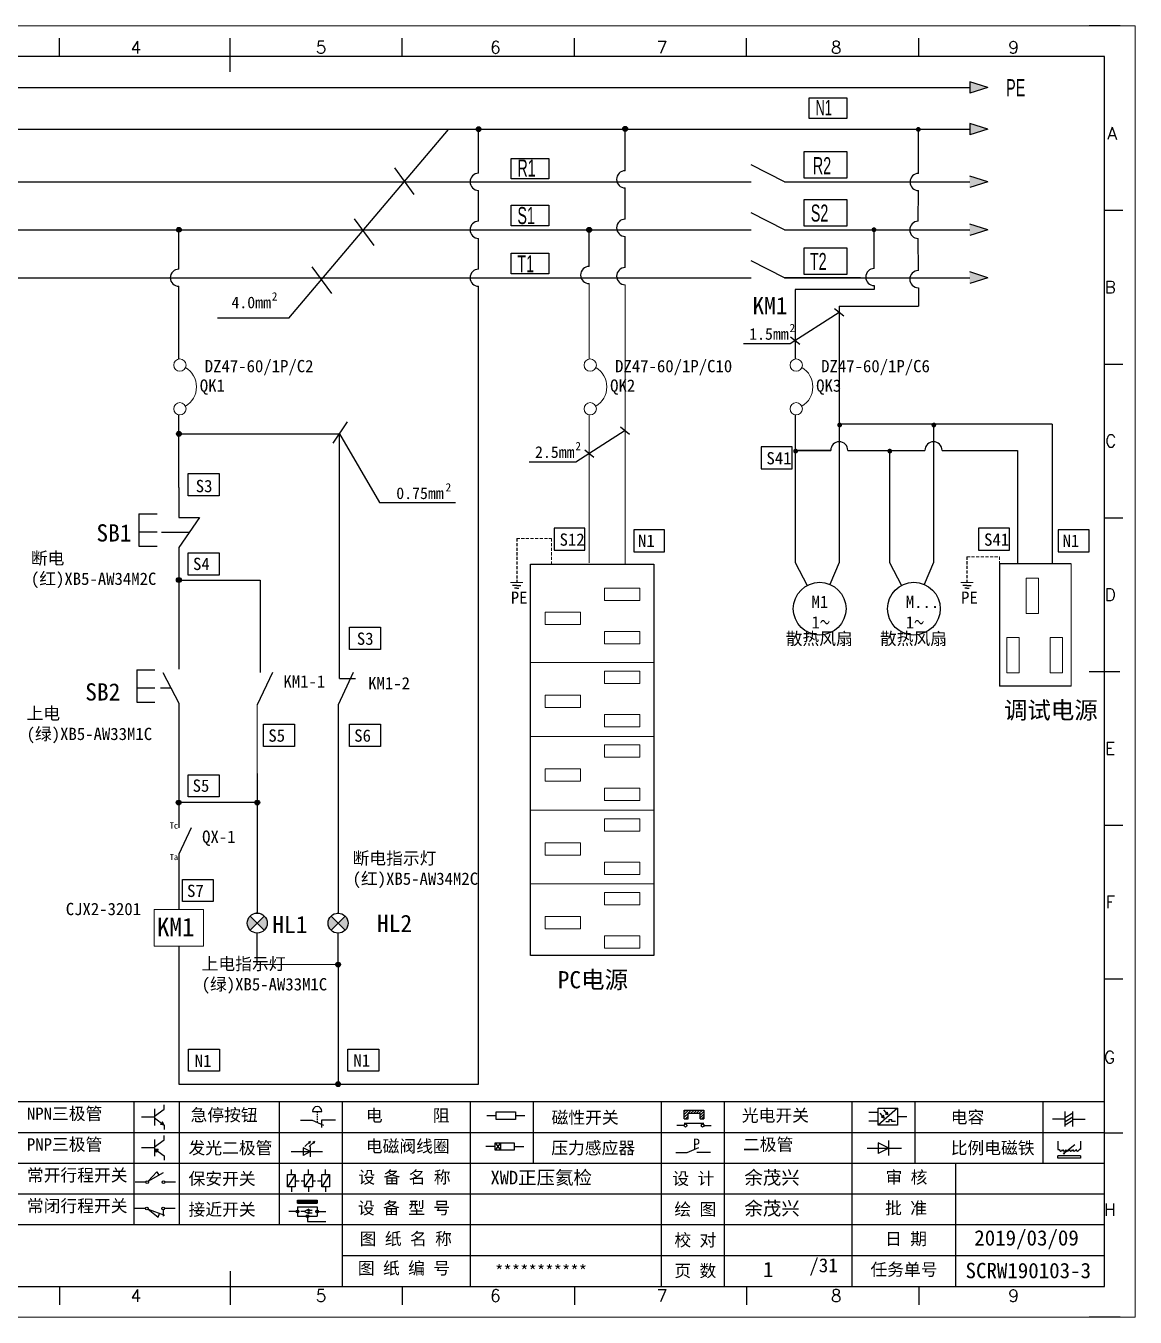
# Model space of a CAD drawing. Header units: millimetres. Extents: x -300 to 54435, y -106 to 60527.
# Drawn here: x 192.1 to 372.5, y 1904.7 to 2114.7 of the extents above; entities that cross this region are included whole.
import ezdxf
from ezdxf.enums import TextEntityAlignment as Align

# ---------------------------------------------------------------- set-up
doc = ezdxf.new("R2010")
doc.units = ezdxf.units.MM
doc.linetypes.add('DASHED', pattern=[0.75, 0.5, -0.25])
for name, color, linetype in [('AE_BOR', 1, 'Continuous'), ('MISC', 2, 'Continuous'), ('SYMS', 7, 'Continuous'), ('主图', 7, 'Continuous')]:
    doc.layers.add(name, color=color, linetype=linetype)
doc.styles.get("Standard").update_dxf_attribs({"font": ''})
doc.styles.add('WD', font='romans.shx', dxfattribs={"width": 0.8, "bigfont": 'gbcbig.shx'})
doc.styles.add('工程字', font='')
doc.styles.add('样式 0', font='')
doc.styles.add('样式 8', font='arial.ttf', dxfattribs={"width": 0.6, "height": 2.5})
doc.styles.add('汉字', font='')
doc.styles.get('Standard').set_extended_font_data('SimSun')
doc.styles.get('工程字').set_extended_font_data('SimSun')
doc.styles.get('样式 0').set_extended_font_data('KaiTi_GB2312')
doc.styles.get('汉字').set_extended_font_data('新宋体')

# ---------------------------------------------------------------- blocks, each defined once
blk = doc.blocks.new('WDDOT')
blk.add_hatch(color=256).paths.add_polyline_path([(0.5, 0, 1), (-0.5, 0, 1)])
blk.add_circle((0, 0), 0.5)
blk = doc.blocks.new('磁性开关')
at = {"linetype": 'ByBlock'}
h = blk.add_hatch(dxfattribs=at)
h.set_pattern_fill('ANSI31', color=256, scale=0.1, style=0)
h.paths.add_polyline_path([(-1910.88, -776.69), (-1910.88, -775.29), (-1907.69, -775.29), (-1907.69, -776.69), (-1908.31, -776.69), (-1908.31, -775.79), (-1910.25, -775.79), (-1910.25, -776.69)])
for p, q in [((-1910.88, -776.69), (-1910.88, -775.29)), ((-1910.88, -775.29), (-1907.69, -775.29)), ((-1910.88, -776.69), (-1910.25, -776.69)), ((-1910.25, -776.69), (-1910.25, -775.79)), ((-1910.25, -775.79), (-1908.31, -775.79)), ((-1908.31, -776.69), (-1908.31, -775.79)), ((-1908.31, -776.69), (-1907.69, -776.69)), ((-1907.69, -775.29), (-1907.69, -776.69)), ((-1910.91, -777.81), (-1912.09, -777.81)), ((-1910.88, -777.39), (-1907.69, -777.39)), ((-1907.66, -777.81), (-1906.48, -777.81))]:
    blk.add_line(p, q, dxfattribs=at)
for centre in [(-1910.68, -777.81), (-1907.88, -777.81)]:
    blk.add_circle(centre, 0.225, dxfattribs=at)
blk = doc.blocks.new('光电开关')
at = {"linetype": 'ByBlock'}
h = blk.add_hatch(dxfattribs=at)
h.set_pattern_fill('ANSI31', color=256, scale=0.01, style=0)
h.set_pattern_definition([(45, (0.172267, 0), (-0.0224506403, 0.0224506403), [])])
h.paths.add_polyline_path([(-1882.44, -776.34), (-1882.5, -775.91), (-1882.68, -776.07)])
h.paths.add_polyline_path([(-1882.86, -776.23), (-1882.44, -776.34), (-1882.68, -776.07)])
h.paths.add_polyline_path([(-1883.05, -776.88), (-1883.11, -776.45), (-1883.29, -776.61)])
h.paths.add_polyline_path([(-1883.47, -776.77), (-1883.05, -776.88), (-1883.29, -776.61)])
for p, q in [((-1884.01, -775.96), (-1885.56, -775.96)), ((-1880.91, -775.3), (-1884.01, -778.05)), ((-1883.75, -776.09), (-1883.05, -776.88)), ((-1883.11, -776.45), (-1883.47, -776.77)), ((-1883.05, -776.88), (-1883.47, -776.77)), ((-1883.14, -775.55), (-1882.44, -776.34)), ((-1883.05, -776.88), (-1883.11, -776.45)), ((-1882.5, -775.91), (-1882.86, -776.23)), ((-1882.44, -776.34), (-1882.86, -776.23)), ((-1882.44, -776.34), (-1882.5, -775.91)), ((-1879.37, -776.67), (-1880.91, -776.67)), ((-1884.01, -777.39), (-1885.56, -777.39)), ((-1882.78, -777.47), (-1882.23, -777.47)), ((-1882.23, -777.47), (-1882.23, -777.14)), ((-1882.23, -777.14), (-1881.78, -777.14)), ((-1881.78, -777.47), (-1881.78, -777.14)), ((-1881.23, -777.47), (-1881.78, -777.47))]:
    blk.add_line(p, q, dxfattribs=at)
blk.add_lwpolyline([(-1884.01, -775.3), (-1880.91, -775.3), (-1880.91, -778.05), (-1884.01, -778.05)], close=True, dxfattribs=at)
blk = doc.blocks.new('电磁阀线圈')
at = {"linetype": 'ByBlock'}
for p, q in [((-1854.61, -796.54), (-1856.17, -796.54)), ((-1854.61, -795.92), (-1853.75, -797.16)), ((-1853.75, -795.92), (-1854.61, -797.16)), ((-1853.75, -795.92), (-1853.75, -797.16)), ((-1851.53, -796.54), (-1849.97, -796.54))]:
    blk.add_line(p, q, dxfattribs=at)
blk.add_lwpolyline([(-1854.61, -795.92), (-1851.53, -795.92), (-1851.53, -797.16), (-1854.61, -797.16)], close=True, dxfattribs=at)
blk = doc.blocks.new('压力感应器')
at = {"linetype": 'ByBlock'}
for p, q in [((-1815.59, -777.73), (-1813.71, -776.93)), ((-1817.44, -777.73), (-1815.59, -777.73)), ((-1811.78, -777.73), (-1814.05, -777.73))]:
    blk.add_line(p, q, dxfattribs=at)
at = {"linetype": 'ByBlock', "insert": (-1814.65, -775.48), "char_height": 1.68, "width": 1.2242, "attachment_point": 1}
blk.add_mtext('{\\fNSimSun|b0|i0|c134|p49;P}', dxfattribs=at)
blk = doc.blocks.new('二极管')
at = {"linetype": 'ByBlock'}
for p, q in [((-1787.52, -776.77), (-1781.92, -776.77)), ((-1783.97, -776.77), (-1785.69, -775.9)), ((-1785.69, -775.9), (-1785.69, -777.65)), ((-1783.97, -776.77), (-1785.69, -777.65)), ((-1783.97, -777.99), (-1783.97, -775.56))]:
    blk.add_line(p, q, dxfattribs=at)
blk = doc.blocks.new('NPN三极管')
at = {"linetype": 'ByBlock'}
for p, q in [((-1785.73, -780.61), (-1785.73, -783.32)), ((-1785.73, -781.82), (-1784.15, -780.66)), ((-1784.15, -780.66), (-1784.15, -779.98)), ((-1785.73, -781.97), (-1787.81, -781.97)), ((-1785.73, -782.11), (-1784.15, -783.27)), ((-1784.41, -782.73), (-1784.74, -783.18)), ((-1784.15, -783.27), (-1784.74, -783.18)), ((-1784.15, -783.27), (-1784.41, -782.73)), ((-1784.15, -783.27), (-1784.15, -783.96))]:
    blk.add_line(p, q, dxfattribs=at)
blk = doc.blocks.new('PNP三极管')
at = {"linetype": 'ByBlock'}
for p, q in [((-1784.9, -785.38), (-1784.9, -788.09)), ((-1783.32, -785.43), (-1783.32, -784.75)), ((-1784.9, -786.74), (-1786.98, -786.74)), ((-1784.9, -786.59), (-1783.32, -785.43)), ((-1784.9, -786.88), (-1783.32, -788.04)), ((-1784.9, -786.88), (-1784.31, -786.97)), ((-1784.9, -786.88), (-1784.64, -787.42)), ((-1784.31, -786.97), (-1784.64, -787.42)), ((-1783.32, -788.04), (-1783.32, -788.73))]:
    blk.add_line(p, q, dxfattribs=at)
blk = doc.blocks.new('常开行程开关')
at = {"linetype": 'ByBlock'}
for p, q in [((-1785.89, -792.17), (-1784.52, -790.62)), ((-1785.89, -792.17), (-1783.43, -790.72)), ((-1784.52, -790.62), (-1784.19, -791.17)), ((-1786.29, -792.3), (-1788.01, -792.3)), ((-1781.48, -792.3), (-1783.21, -792.3))]:
    blk.add_line(p, q, dxfattribs=at)
for centre in [(-1786.07, -792.3), (-1783.42, -792.3)]:
    blk.add_circle(centre, 0.219, dxfattribs=at)
blk = doc.blocks.new('常闭行程开关')
at = {"linetype": 'ByBlock'}
for p, q in [((-1786.34, -796.62), (-1788.07, -796.62)), ((-1785.93, -796.72), (-1783.25, -797.7)), ((-1785.93, -796.72), (-1784.3, -798)), ((-1784.3, -798), (-1784.08, -797.4)), ((-1783.48, -796.84), (-1783.48, -797.85)), ((-1781.54, -796.62), (-1783.26, -796.62))]:
    blk.add_line(p, q, dxfattribs=at)
for centre in [(-1786.12, -796.62), (-1783.48, -796.62)]:
    blk.add_circle(centre, 0.219, dxfattribs=at)
blk = doc.blocks.new('电容')
at = {"linetype": 'ByBlock'}
for p, q in [((-1756.08, -782.99), (-1756.08, -780.56)), ((-1754.86, -780.79), (-1756.08, -781.55)), ((-1754.86, -782.99), (-1754.86, -780.56)), ((-1756.08, -781.77), (-1758.13, -781.77)), ((-1754.86, -781.44), (-1756.08, -782.2)), ((-1754.86, -781.99), (-1756.08, -782.75)), ((-1754.86, -781.77), (-1752.81, -781.77))]:
    blk.add_line(p, q, dxfattribs=at)
blk = doc.blocks.new('发光二极管')
at = {"linetype": 'ByBlock'}
for p, q in [((-1755.78, -785.92), (-1754.89, -785.14)), ((-1754.89, -785.14), (-1755.2, -785.22)), ((-1755.2, -785.22), (-1755.01, -785.43)), ((-1755.08, -785.92), (-1754.18, -785.14)), ((-1754.89, -785.14), (-1755.01, -785.43)), ((-1754.18, -785.14), (-1754.49, -785.22)), ((-1754.49, -785.22), (-1754.31, -785.43)), ((-1754.18, -785.14), (-1754.31, -785.43)), ((-1758.01, -786.77), (-1752.89, -786.77)), ((-1754.84, -786.77), (-1756.04, -786.16)), ((-1756.04, -786.16), (-1756.04, -787.39)), ((-1754.84, -786.77), (-1756.04, -787.39)), ((-1754.84, -787.63), (-1754.84, -785.92))]:
    blk.add_line(p, q, dxfattribs=at)
blk = doc.blocks.new('比例电磁阀')
at = {"linetype": 'ByBlock'}
for p, q in [((-1757.26, -775.38), (-1757.26, -776.71)), ((-1757.26, -776.71), (-1757.05, -776.71)), ((-1754.5, -775.98), (-1756.35, -777.44)), ((-1753.58, -776.71), (-1753.8, -776.71)), ((-1753.58, -775.38), (-1753.58, -776.71)), ((-1753.6, -777.73), (-1757.25, -777.73)), ((-1757.25, -778.13), (-1757.25, -777.73)), ((-1753.6, -778.13), (-1757.25, -778.13)), ((-1756.35, -777.44), (-1756.25, -777.25)), ((-1756.35, -777.44), (-1756.15, -777.38)), ((-1756.15, -777.38), (-1756.25, -777.25)), ((-1753.6, -777.73), (-1753.6, -778.13))]:
    blk.add_line(p, q, dxfattribs=at)
for centre in [(-1756.78, -776.71), (-1756.24, -776.71), (-1755.7, -776.71), (-1755.15, -776.71), (-1754.61, -776.71), (-1754.07, -776.71)]:
    blk.add_arc(centre, 0.271, 180, 0, dxfattribs=at)
blk = doc.blocks.new('保安开关')
at = {"linetype": 'ByBlock'}
for p, q in [((-1757.33, -790.79), (-1758.6, -792.81)), ((-1757.96, -790.79), (-1757.96, -789.97)), ((-1754.54, -790.79), (-1755.81, -792.81)), ((-1755.17, -790.79), (-1755.17, -789.97)), ((-1751.75, -790.79), (-1753.02, -792.81)), ((-1752.39, -790.79), (-1752.39, -789.97)), ((-1757.96, -792.81), (-1757.96, -793.62)), ((-1757.33, -791.8), (-1756.72, -791.8)), ((-1756.35, -791.8), (-1755.89, -791.8)), ((-1755.17, -792.81), (-1755.17, -793.62)), ((-1754.52, -791.8), (-1754.06, -791.8)), ((-1753.69, -791.8), (-1753.08, -791.8)), ((-1752.39, -792.81), (-1752.39, -793.62))]:
    blk.add_line(p, q, dxfattribs=at)
for points in [[(-1758.6, -790.79), (-1757.33, -790.79), (-1757.33, -792.81), (-1758.6, -792.81)], [(-1755.81, -790.79), (-1754.54, -790.79), (-1754.54, -792.81), (-1755.81, -792.81)], [(-1753.02, -790.79), (-1751.75, -790.79), (-1751.75, -792.81), (-1753.02, -792.81)]]:
    blk.add_lwpolyline(points, close=True, dxfattribs=at)
blk = doc.blocks.new('接近开关')
at = {"linetype": 'ByBlock'}
h = blk.add_hatch(dxfattribs=at)
h.set_pattern_fill('ANSI31', color=256, scale=0.01, style=0)
h.set_pattern_definition([(45, (-89.131516, -30.795668), (-0.0224506403, 0.0224506403), [])])
h.paths.add_polyline_path([(-1516.96, -1123.35), (-1516.96, -1122.85), (-1513.76, -1122.85), (-1513.76, -1123.35)])
for p, q in [((-1516.96, -1123.35), (-1516.96, -1122.85)), ((-1516.96, -1122.85), (-1513.76, -1122.85)), ((-1516.96, -1123.35), (-1513.76, -1123.35)), ((-1513.76, -1122.85), (-1513.76, -1123.35)), ((-1517.18, -1124.71), (-1518.36, -1124.71)), ((-1516.96, -1123.95), (-1513.76, -1123.95)), ((-1516.96, -1123.95), (-1516.96, -1125.47)), ((-1516.96, -1125.47), (-1513.76, -1125.47)), ((-1515.91, -1124.71), (-1516.45, -1124.71)), ((-1515.11, -1124.31), (-1515.91, -1124.71)), ((-1515.11, -1125.11), (-1515.91, -1124.71)), ((-1515.33, -1124.53), (-1515.17, -1124.53)), ((-1515.33, -1124.88), (-1515.17, -1124.88)), ((-1515.25, -1124.45), (-1515.25, -1124.61)), ((-1515.11, -1124.31), (-1515.11, -1125.11)), ((-1515.11, -1124.48), (-1514.58, -1124.48)), ((-1515.11, -1124.94), (-1514.58, -1124.94)), ((-1513.76, -1123.95), (-1513.76, -1125.47)), ((-1513.54, -1124.71), (-1512.36, -1124.71)), ((-1515.36, -1125.69), (-1515.36, -1126.36)), ((-1515.36, -1126.36), (-1512.36, -1126.36))]:
    blk.add_line(p, q, dxfattribs=at)
for centre in [(-1516.96, -1124.71), (-1515.36, -1125.47), (-1513.76, -1124.71)]:
    blk.add_circle(centre, 0.225, dxfattribs=at)
blk = doc.blocks.new('电阻')
at = {"linetype": 'ByBlock'}
for p, q in [((-3.09, 0), (-1.57, 0)), ((1.57, 0), (3.09, 0))]:
    blk.add_line(p, q, dxfattribs=at)
blk.add_lwpolyline([(-1.57, 0.63), (1.57, 0.63), (1.57, -0.63), (-1.57, -0.63)], close=True, dxfattribs=at)
blk = doc.blocks.new('急停按钮')
at = {"linetype": 'ByBlock'}
for p, q in [((-1.86, 0), (0, 0)), ((0, 0), (1.88, -0.81)), ((0.06, 1.45), (1.61, 1.45)), ((0.83, 1.45), (0.83, 1.24)), ((0.83, 1.07), (0.83, 0.85)), ((0.83, 0.68), (0.83, 0.47)), ((0.83, 0.29), (0.83, 0.08)), ((3.81, 0), (1.54, 0)), ((1.54, 0), (1.54, -1.15)), ((0.83, -0.09), (0.83, -0.24))]:
    blk.add_line(p, q, dxfattribs=at)
blk.add_arc((0.83, 1.45), 0.774, 0, 180)

msp = doc.modelspace()

# ---------------------------------------------------------------- hatches: boundary and pattern name
for points in [[(266.142, 2097.87, 1), (265.364, 2097.87, 1)], [(289.973, 2097.92, 1), (289.187, 2097.92, 1)], [(345.645, 2098.805), (348.563, 2097.87), (345.645, 2096.934)], [(345.645, 2090.239), (348.563, 2089.304), (345.645, 2088.369)], [(217.388, 2081.508, 1), (216.609, 2081.508, 1)], [(284.132, 2081.508, 1), (283.346, 2081.508, 1)], [(345.645, 2082.443), (348.563, 2081.508), (345.645, 2080.572)], [(345.645, 2074.647), (348.563, 2073.711), (345.645, 2072.776)], [(217.388, 2048.325, 1), (216.609, 2048.325, 1)], [(217.382, 2024.554, 1), (216.596, 2024.554, 1)], [(217.361, 1988.355, 1), (216.575, 1988.355, 1)], [(230.139, 1988.355, 1), (229.353, 1988.355, 1)], [(243.285, 1962.016, 1), (242.499, 1962.016, 1)], [(243.285, 1942.576, 1), (242.499, 1942.576, 1)]]:
    msp.add_hatch(color=7).paths.add_polyline_path(points)
h = msp.add_hatch(color=7)
edge = h.paths.add_edge_path()
edge.add_arc((337.271, 2097.833), 0.393, 0, 360)
h = msp.add_hatch(color=7)
edge = h.paths.add_edge_path()
edge.add_arc((330.059, 2081.52), 0.393, 0, 360)
h = msp.add_hatch(color=7)
edge = h.paths.add_edge_path()
edge.add_arc((324.474, 2049.76), 0.393, 0, 360)
h = msp.add_hatch(color=7)
edge = h.paths.add_edge_path()
edge.add_arc((339.798, 2049.76), 0.393, 0, 360)
h = msp.add_hatch(color=7)
edge = h.paths.add_edge_path()
edge.add_arc((317.311, 2045.516), 0.393, 0, 360)
h = msp.add_hatch(color=7)
edge = h.paths.add_edge_path()
edge.add_arc((332.635, 2045.516), 0.393, 0, 360)
at = {"lineweight": 0}
h = msp.add_hatch(color=7, dxfattribs=at)
h.paths.add_polyline_path([(229.746, 1968.766), (228.597, 1969.915, 0.1989124), (228.121, 1968.766, 0.1989124), (228.597, 1967.617)])
h.paths.add_polyline_path([(230.895, 1967.617, 0.1989124), (231.371, 1968.766, 0.1989124), (230.895, 1969.915), (229.746, 1968.766)])
h.paths.add_polyline_path([(242.892, 1968.756), (241.743, 1969.905, 0.1989124), (241.267, 1968.756, 0.1989124), (241.743, 1967.607)])
h.paths.add_polyline_path([(244.041, 1967.607, 0.1989124), (244.517, 1968.756, 0.1989124), (244.041, 1969.905), (242.892, 1968.756)])
at = {"layer": 'MISC'}
msp.add_hatch(color=7, dxfattribs=at).paths.add_polyline_path([(345.645, 2105.569), (348.563, 2104.634), (345.645, 2103.699)])

# ---------------------------------------------------------------- linework, layer by layer
at = {"color": 7}
for p, q in [((367.549, 2109.676), (80.549, 2109.676)), ((367.549, 1909.676), (367.549, 2109.676)), ((348.563, 2097.87), (345.645, 2098.805)), ((345.645, 2098.805), (345.645, 2096.934)), ((161.096, 2097.874), (315.532, 2097.87)), ((265.753, 2090.698), (265.753, 2097.87)), ((315.532, 2097.87), (345.645, 2097.87)), ((348.563, 2097.87), (345.645, 2096.934)), ((315.532, 2089.304), (310.078, 2092.054)), ((348.563, 2089.304), (345.645, 2090.239)), ((161.102, 2089.304), (310.078, 2089.304)), ((265.753, 2082.902), (265.753, 2087.91)), ((315.532, 2089.304), (345.645, 2089.304)), ((348.563, 2089.304), (345.645, 2088.369)), ((315.532, 2081.508), (310.078, 2084.258)), ((161.102, 2081.508), (310.078, 2081.508)), ((315.532, 2081.508), (345.645, 2081.508)), ((348.563, 2081.508), (345.645, 2082.443)), ((348.563, 2081.508), (345.645, 2080.572)), ((265.753, 2075.106), (265.753, 2080.113)), ((315.532, 2073.711), (310.078, 2076.461)), ((161.102, 2073.711), (310.078, 2073.711)), ((315.532, 2073.711), (345.645, 2073.711)), ((327.849, 2073.711), (315.532, 2073.711)), ((348.563, 2073.711), (345.645, 2074.647)), ((348.563, 2073.711), (345.645, 2072.776)), ((330.105, 2071.785), (317.252, 2071.785)), ((330.105, 2072.424), (330.105, 2071.785)), ((337.278, 2072.088), (337.278, 2069.089)), ((324.414, 2069.089), (337.278, 2069.089)), ((324.414, 2068.073), (316.418, 2062.949)), ((316.418, 2062.949), (308.822, 2062.949)), ((336.756, 2049.886), (324.414, 2049.886)), ((359.02, 2049.886), (336.756, 2049.886)), ((359.02, 2049.886), (359.02, 2027.19)), ((216.998, 2048.325), (243.126, 2048.325)), ((243.126, 2008.533), (243.126, 2048.325)), ((243.126, 2048.325), (249.637, 2037.136)), ((289.58, 2048.863), (281.583, 2043.739)), ((323.02, 2045.641), (317.252, 2045.641)), ((317.252, 2045.641), (323.02, 2045.641)), ((325.808, 2045.641), (338.344, 2045.641)), ((332.576, 2045.641), (332.576, 2037.278)), ((341.132, 2045.641), (353.401, 2045.641)), ((353.401, 2045.641), (353.401, 2027.19)), ((281.583, 2043.739), (273.988, 2043.739)), ((216.998, 2039.59), (216.998, 2034.71)), ((249.637, 2037.136), (261.984, 2037.136)), ((210.502, 2035.326), (213.441, 2035.326)), ((210.502, 2035.326), (210.502, 2030.043)), ((220.36, 2034.71), (216.989, 2029.829)), ((216.994, 2034.71), (220.36, 2034.71)), ((210.502, 2032.391), (213.441, 2032.391)), ((214.163, 2032.358), (218.675, 2032.358)), ((210.502, 2030.043), (213.441, 2030.043)), ((216.989, 2029.829), (216.989, 2012.291)), ((317.252, 2027.403), (319.219, 2023.687)), ((324.414, 2027.403), (322.904, 2023.844)), ((332.576, 2027.403), (334.543, 2023.687)), ((339.738, 2027.403), (338.228, 2023.844)), ((350.468, 2027.19), (350.468, 2007.317)), ((362.108, 2027.19), (350.468, 2027.19)), ((216.989, 2024.554), (230.214, 2024.554)), ((230.214, 2024.554), (230.215, 2013.604)), ((271.946, 2023.639), (271.279, 2023.639)), ((271.946, 2023.228), (271.606, 2023.228)), ((271.946, 2023.639), (272.612, 2023.639)), ((271.946, 2023.228), (272.285, 2023.228)), ((345.184, 2023.639), (344.517, 2023.639)), ((345.184, 2023.228), (344.844, 2023.228)), ((345.184, 2023.639), (345.85, 2023.639)), ((345.184, 2023.228), (345.523, 2023.228)), ((216.989, 2012.291), (216.989, 2010.051)), ((230.215, 2013.604), (230.214, 2009.491)), ((210.146, 2009.956), (213.085, 2009.956)), ((210.146, 2009.956), (210.146, 2004.672)), ((214.371, 2009.505), (216.989, 2004.536)), ((232.201, 2009.491), (229.746, 2004.236)), ((245.347, 2009.491), (242.892, 2004.236)), ((243.126, 2008.533), (245.712, 2008.533)), ((210.146, 2007.02), (213.085, 2007.02)), ((214.026, 2007.02), (215.68, 2007.02)), ((362.108, 2007.317), (350.468, 2007.317)), ((210.146, 2004.672), (213.085, 2004.672)), ((216.989, 2004.536), (216.99, 1993.111)), ((242.892, 2004.236), (242.892, 1983.965)), ((216.99, 1993.111), (216.989, 1985.833)), ((229.746, 1993.111), (229.746, 1988.355)), ((216.989, 1988.355), (216.988, 1984.241)), ((229.746, 1988.355), (216.989, 1988.355)), ((229.746, 1988.355), (229.746, 1970.391)), ((218.975, 1984.241), (216.989, 1979.99)), ((242.892, 1983.965), (242.892, 1970.381)), ((216.989, 1979.99), (216.989, 1974.986)), ((216.989, 1974.986), (216.989, 1970.985)), ((230.895, 1969.915), (228.597, 1967.617)), ((228.597, 1969.915), (230.895, 1967.617)), ((229.746, 1970.391), (229.746, 1970.516)), ((244.041, 1969.905), (241.743, 1967.607)), ((241.743, 1969.905), (244.041, 1967.607)), ((242.892, 1970.381), (242.892, 1970.506)), ((229.746, 1962.016), (229.746, 1967.141)), ((242.892, 1962.006), (242.892, 1967.131)), ((216.989, 1964.985), (216.989, 1946.651)), ((216.989, 1946.651), (216.989, 1942.576)), ((216.989, 1942.576), (265.753, 1942.576)), ((85.579, 1909.676), (365.079, 1909.676)), ((206.346, 1909.676), (266.296, 1909.676)), ((266.296, 1909.676), (335.081, 1909.676))]:
    msp.add_line(p, q, dxfattribs=at)
at = {"color": 7, "ltscale": 2}
for p, q in [((289.58, 2091.106), (289.58, 2098.12)), ((289.58, 2083.231), (289.58, 2088.317)), ((216.998, 2075.106), (216.998, 2081.508)), ((283.781, 2081.651), (283.388, 2081.651)), ((283.739, 2075.545), (283.739, 2081.508)), ((289.58, 2075.356), (289.58, 2080.442)), ((216.998, 2066.774), (216.998, 2072.317)), ((265.753, 1942.576), (265.753, 2072.317)), ((216.998, 2060.503), (216.998, 2066.774)), ((216.998, 2039.59), (216.998, 2051.421)), ((242.892, 1962.006), (242.892, 1949.174)), ((242.892, 1949.174), (242.892, 1942.576)), ((367.549, 1909.676), (367.549, 1931.123)), ((335.081, 1909.676), (365.079, 1909.676)), ((335.081, 1909.676), (367.549, 1909.676))]:
    msp.add_line(p, q, dxfattribs=at)
at = {"color": 7, "lineweight": -2}
for p, q in [((337.271, 2097.87), (337.271, 2090.67)), ((252.047, 2091.587), (255.238, 2087.263)), ((337.267, 2082.886), (337.318, 2087.883)), ((245.497, 2083.291), (248.687, 2078.966)), ((330.105, 2075.213), (330.105, 2081.508)), ((337.278, 2074.876), (337.267, 2080.097)), ((238.627, 2075.473), (241.817, 2071.149)), ((317.252, 2071.785), (317.252, 2060.503)), ((324.414, 2069.089), (324.414, 2027.403)), ((242.079, 2046.787), (244.44, 2050.255)), ((317.252, 2051.421), (317.252, 2027.403)), ((339.738, 2049.886), (339.738, 2027.403)), ((332.576, 2037.278), (332.576, 2027.403)), ((209.665, 1939.676), (209.665, 1919.676)), ((217.025, 1939.676), (217.025, 1919.676)), ((233.335, 1939.676), (233.335, 1919.676)), ((243.573, 1939.676), (243.573, 1909.761)), ((264.383, 1939.676), (264.383, 1929.676)), ((274.621, 1939.676), (274.621, 1929.676)), ((295.431, 1939.676), (295.431, 1929.676)), ((305.669, 1939.676), (305.669, 1929.676)), ((326.479, 1939.676), (326.479, 1929.676)), ((336.717, 1939.676), (336.717, 1929.676)), ((357.527, 1939.676), (357.527, 1929.676)), ((264.383, 1929.676), (264.383, 1909.761)), ((295.431, 1929.676), (295.431, 1909.676)), ((305.669, 1929.676), (305.669, 1909.676)), ((326.479, 1929.676), (326.479, 1909.676)), ((343.332, 1929.676), (343.332, 1909.676))]:
    msp.add_line(p, q, dxfattribs=at)
at = {"color": 7, "linetype": 'Continuous', "lineweight": 0}
for p, q in [((283.739, 2060.503), (283.739, 2072.757)), ((289.58, 2038.99), (289.58, 2072.567)), ((283.739, 2039.18), (283.739, 2051.421)), ((283.739, 2027.344), (283.739, 2039.18)), ((289.58, 2027.154), (289.58, 2038.99)), ((229.746, 1993.111), (229.746, 2004.236)), ((229.746, 1962.016), (242.892, 1962.016))]:
    msp.add_line(p, q, dxfattribs=at)
at = {"color": 7, "linetype": 'DASHED'}
for p, q in [((271.946, 2031.31), (271.946, 2024.155)), ((345.184, 2028.349), (345.184, 2024.155))]:
    msp.add_line(p, q, dxfattribs=at)
at = {"color": 7, "linetype": 'DASHED', "lineweight": 0}
for p, q in [((271.946, 2031.31), (277.605, 2031.31)), ((277.605, 2031.31), (277.605, 2027.19)), ((345.184, 2028.349), (350.468, 2028.349)), ((350.468, 2028.349), (350.468, 2027.19))]:
    msp.add_line(p, q, dxfattribs=at)
at = {"color": 7, "lineweight": 0}
for p, q in [((362.108, 2027.19), (362.108, 2007.317)), ((271.946, 2024.155), (270.946, 2024.155)), ((271.961, 2024.146), (272.961, 2024.146)), ((345.184, 2024.155), (344.184, 2024.155)), ((345.199, 2024.146), (346.199, 2024.146)), ((274.268, 2011.126), (294.142, 2011.126)), ((274.268, 1999.126), (294.142, 1999.126)), ((274.268, 1987.126), (294.142, 1987.126)), ((274.268, 1975.126), (294.142, 1975.126))]:
    msp.add_line(p, q, dxfattribs=at)
at = {"color": 7, "linetype": 'ByBlock'}
for p, q in [((367.549, 1939.676), (80.549, 1939.676)), ((367.549, 1934.676), (80.549, 1934.676)), ((367.549, 1929.676), (80.549, 1929.676)), ((367.549, 1924.676), (80.549, 1924.676)), ((367.549, 1919.676), (80.549, 1919.676)), ((367.549, 1914.676), (243.573, 1914.676))]:
    msp.add_line(p, q, dxfattribs=at)
at = {"color": 7, "lineweight": 9, "ltscale": 0.1}
for p, q in [((176.884, 1909.676), (206.346, 1909.676)), ((204.988, 1909.676), (204.988, 1909.676)), ((204.988, 1909.676), (204.988, 1909.676)), ((204.988, 1909.676), (204.988, 1909.676)), ((204.988, 1909.676), (204.988, 1909.676))]:
    msp.add_line(p, q, dxfattribs=at)
at = {"color": 7, "lineweight": -3}
for points in [[(319.528, 2102.972), (325.633, 2102.972), (325.633, 2099.625), (319.528, 2099.625)], [(318.693, 2094.243), (325.633, 2094.243), (325.633, 2089.89), (318.693, 2089.89)], [(271.062, 2093.127), (277.167, 2093.127), (277.167, 2089.78), (271.062, 2089.78)], [(271.062, 2085.504), (277.167, 2085.504), (277.167, 2082.157), (271.062, 2082.157)], [(318.693, 2086.439), (325.633, 2086.439), (325.633, 2082.086), (318.693, 2082.086)], [(271.062, 2077.713), (277.167, 2077.713), (277.167, 2074.365), (271.062, 2074.365)], [(318.693, 2078.579), (325.633, 2078.579), (325.633, 2074.227), (318.693, 2074.227)]]:
    msp.add_lwpolyline(points, close=True, dxfattribs=at)
at = {"color": 7, "ltscale": 2}
for points in [[(316.731, 2046.234), (311.708, 2046.234), (311.708, 2042.63), (316.731, 2042.63)], [(218.512, 2041.859), (223.535, 2041.859), (223.535, 2038.255), (218.512, 2038.255)], [(283.054, 2033.006), (278.032, 2033.006), (278.032, 2029.402), (283.054, 2029.402)], [(352.104, 2033.006), (347.082, 2033.006), (347.082, 2029.402), (352.104, 2029.402)], [(295.997, 2032.741), (290.975, 2032.741), (290.975, 2029.136), (295.997, 2029.136)], [(365.047, 2032.741), (360.025, 2032.741), (360.025, 2029.136), (365.047, 2029.136)], [(218.512, 2028.963), (223.535, 2028.963), (223.535, 2025.359), (218.512, 2025.359)], [(244.757, 2016.867), (249.779, 2016.867), (249.779, 2013.262), (244.757, 2013.262)], [(230.788, 2001.111), (235.81, 2001.111), (235.81, 1997.506), (230.788, 1997.506)], [(244.757, 2001.111), (249.779, 2001.111), (249.779, 1997.506), (244.757, 1997.506)], [(218.512, 1992.883), (223.535, 1992.883), (223.535, 1989.278), (218.512, 1989.278)], [(217.562, 1975.861), (222.584, 1975.861), (222.584, 1972.257), (217.562, 1972.257)], [(218.582, 1948.283), (223.604, 1948.283), (223.604, 1944.678), (218.582, 1944.678)], [(244.485, 1948.283), (249.507, 1948.283), (249.507, 1944.678), (244.485, 1944.678)]]:
    msp.add_lwpolyline(points, close=True, dxfattribs=at)
at = {"color": 7}
msp.add_lwpolyline([(294.247, 1963.486), (274.216, 1963.486), (274.216, 2027.154), (294.247, 2027.154)], close=True, dxfattribs=at)
at = {"color": 7, "lineweight": 0}
for points in [[(354.816, 2024.857), (356.817, 2024.857), (356.817, 2019.113), (354.816, 2019.113)], [(286.234, 2021.22), (286.234, 2023.221), (291.978, 2023.221), (291.978, 2021.22)], [(276.601, 2017.318), (276.601, 2019.318), (282.345, 2019.318), (282.345, 2017.318)], [(286.234, 2014.161), (286.234, 2016.161), (291.978, 2016.161), (291.978, 2014.161)], [(351.659, 2015.224), (353.66, 2015.224), (353.66, 2009.48), (351.659, 2009.48)], [(358.719, 2015.224), (360.719, 2015.224), (360.719, 2009.48), (358.719, 2009.48)], [(286.234, 2007.736), (286.234, 2009.737), (291.978, 2009.737), (291.978, 2007.736)], [(276.601, 2003.834), (276.601, 2005.835), (282.345, 2005.835), (282.345, 2003.834)], [(286.234, 2000.677), (286.234, 2002.678), (291.978, 2002.678), (291.978, 2000.677)], [(286.234, 1995.736), (286.234, 1997.737), (291.978, 1997.737), (291.978, 1995.736)], [(276.601, 1991.834), (276.601, 1993.835), (282.345, 1993.835), (282.345, 1991.834)], [(286.234, 1988.677), (286.234, 1990.678), (291.978, 1990.678), (291.978, 1988.677)], [(286.234, 1983.736), (286.234, 1985.737), (291.978, 1985.737), (291.978, 1983.736)], [(276.601, 1979.834), (276.601, 1981.835), (282.345, 1981.835), (282.345, 1979.834)], [(286.234, 1976.677), (286.234, 1978.678), (291.978, 1978.678), (291.978, 1976.677)], [(286.234, 1971.736), (286.234, 1973.737), (291.978, 1973.737), (291.978, 1971.736)], [(212.989, 1970.985), (220.989, 1970.985), (220.989, 1964.985), (212.989, 1964.985)], [(276.601, 1967.834), (276.601, 1969.835), (282.345, 1969.835), (282.345, 1967.834)], [(286.234, 1964.677), (286.234, 1966.678), (291.978, 1966.678), (291.978, 1964.677)]]:
    msp.add_lwpolyline(points, close=True, dxfattribs=at)
at = {"color": 7}
for centre, radius in [((265.753, 2097.87), 0.389), ((289.58, 2097.92), 0.393), ((216.998, 2081.508), 0.389), ((283.739, 2081.508), 0.393), ((216.998, 2048.325), 0.389), ((216.989, 2024.554), 0.393), ((216.968, 1988.355), 0.393), ((229.746, 1988.355), 0.393), ((229.746, 1968.766), 1.625), ((242.892, 1968.756), 1.625), ((242.892, 1962.016), 0.393), ((242.892, 1942.576), 0.393)]:
    msp.add_circle(centre, radius, dxfattribs=at)
at = {"color": 7, "lineweight": 0}
for centre in [(217.162, 2059.516), (283.903, 2059.516), (317.416, 2059.516), (217.162, 2052.407), (283.903, 2052.407), (317.416, 2052.407)]:
    msp.add_circle(centre, 1, dxfattribs=at)
at = {"color": 7, "lineweight": -2}
for centre in [(321.227, 2019.893), (336.551, 2019.893)]:
    msp.add_circle(centre, 4.292, dxfattribs=at)
at = {"color": 7, "ltscale": 2}
for centre, start, end in [((265.753, 2089.304), 90, 270), ((289.58, 2089.711), 90, 270), ((337.318, 2089.277), 90, 270), ((289.58, 2081.836), 90, 270), ((265.753, 2081.508), 90, 270), ((337.267, 2081.491), 90, 270), ((216.998, 2073.711), 90, 270), ((265.753, 2073.711), 90, 270), ((283.739, 2074.151), 90, 270), ((289.58, 2073.961), 90, 270), ((330.105, 2073.818), 90, 270), ((337.278, 2073.482), 90, 270), ((324.414, 2045.641), 0, 180), ((339.738, 2045.641), 0, 180)]:
    msp.add_arc(centre, 1.394, start, end, dxfattribs=at)
at = {"color": 7, "lineweight": 0}
for centre in [(216.169, 2055.962), (282.91, 2055.962), (316.423, 2055.962)]:
    msp.add_arc(centre, 3.691, 301.18201, 58.81799, dxfattribs=at)
at = {"layer": 'AE_BOR', "color": 7, "lineweight": 15}
for p, q in [((75.546, 2114.676), (372.546, 2114.676)), ((372.546, 2114.676), (372.546, 1904.676)), ((372.546, 1904.676), (75.546, 1904.676))]:
    msp.add_line(p, q, dxfattribs=at)
at = {"layer": 'AE_BOR', "color": 7}
for p, q in [((197.579, 2109.676), (197.579, 2112.676)), ((225.329, 2109.676), (225.329, 2112.676)), ((253.329, 2109.676), (253.329, 2112.676)), ((281.329, 2109.676), (281.329, 2112.676)), ((309.329, 2109.676), (309.329, 2112.676)), ((337.329, 2109.676), (337.329, 2112.676)), ((367.549, 2084.676), (370.549, 2084.676)), ((367.549, 2059.676), (370.549, 2059.676)), ((367.549, 2034.676), (370.549, 2034.676)), ((367.549, 1984.676), (370.549, 1984.676)), ((367.549, 1959.676), (370.549, 1959.676)), ((367.549, 1934.676), (370.549, 1934.676)), ((197.579, 1909.676), (197.579, 1906.676)), ((225.329, 1909.676), (225.329, 1906.676)), ((253.329, 1909.676), (253.329, 1906.676)), ((281.329, 1909.676), (281.329, 1906.676)), ((309.329, 1909.676), (309.329, 1906.676)), ((337.329, 1909.676), (337.329, 1906.676))]:
    msp.add_line(p, q, dxfattribs=at)
at = {"layer": 'AE_BOR', "color": 7, "lineweight": 30}
for p, q in [((370.079, 2114.676), (365.079, 2114.676)), ((225.329, 2107.176), (225.329, 2112.176)), ((365.049, 2009.676), (370.049, 2009.676)), ((225.329, 1912.176), (225.329, 1907.176)), ((225.329, 1909.676), (225.329, 1907.176)), ((370.079, 1904.676), (365.079, 1904.676))]:
    msp.add_line(p, q, dxfattribs=at)
at = {"layer": 'MISC', "color": 7}
for p, q in [((107.328, 2104.634), (345.645, 2104.634)), ((348.563, 2104.634), (345.645, 2105.569)), ((345.645, 2105.569), (345.645, 2103.699)), ((348.563, 2104.634), (345.645, 2103.699))]:
    msp.add_line(p, q, dxfattribs=at)
at = {"layer": '主图', "color": 7, "linetype": 'ByBlock'}
for p, q in [((234.9, 2067.136), (260.87, 2097.839)), ((323.659, 2068.681), (325.136, 2067.491)), ((234.9, 2067.136), (223.254, 2067.136)), ((316.496, 2064.092), (317.974, 2062.901)), ((288.844, 2049.456), (290.321, 2048.265)), ((283.005, 2045.699), (284.483, 2044.509))]:
    msp.add_line(p, q, dxfattribs=at)

# ---------------------------------------------------------------- block references
at = {"color": 7, "linetype": 'ByBlock'}
for name, p in [('NPN三极管', (1998.743, 2719.179)), ('磁性开关', (2210.075, 2713.636)), ('光电开关', (2214.771, 2713.945)), ('电容', (2117.238, 2718.657)), ('PNP三极管', (1997.918, 2718.95)), ('发光二极管', (1993.261, 2718.369)), ('电磁阀线圈', (2123.071, 2728.974)), ('压力感应器', (2115.27, 2709.192)), ('二极管', (2116.458, 2708.95)), ('比例电磁阀', (2117.238, 2708.657)), ('常开行程开关', (1997.918, 2718.95)), ('保安开关', (1993.261, 2718.657)), ('接近开关', (1753.262, 3046.574)), ('常闭行程开关', (1997.918, 2718.95))]:
    msp.add_blockref(name, p, dxfattribs=at)
at = {"color": 7}
for name, p in [('急停按钮', (238.661, 1936.692)), ('电阻', (270.202, 1937.453))]:
    msp.add_blockref(name, p, dxfattribs=at)
at = {"layer": 'SYMS', "color": 7, "lineweight": -3}
for p, xscale, yscale, zscale in [((265.753, 2097.87), 0.4949999999998909, 0.4949999999998909, 0.4949999999998909), ((216.998, 2081.508), 0.4949999999998909, 0.4949999999998909, 0.4949999999998909), ((283.781, 2081.651), 0.5, 0.5, 0.5), ((216.998, 2048.325), 0.4949999999998909, 0.4949999999998909, 0.4949999999998909), ((216.989, 2024.554), 0.5, 0.5, 0.5), ((216.968, 1988.355), 0.5, 0.5, 0.5), ((229.746, 1988.355), 0.5, 0.5, 0.5), ((242.892, 1962.016), 0.5, 0.5, 0.5), ((242.892, 1942.576), 0.5, 0.5, 0.5)]:
    msp.add_blockref('WDDOT', p, dxfattribs=dict(at, xscale=xscale, yscale=yscale, zscale=zscale))

# ---------------------------------------------------------------- texts
at = {"color": 7}
for s, p in [('4.0mm', (225.549, 2068.754)), ('1.5mm', (309.76, 2063.625)), ('2.5mm', (274.925, 2044.415)), ('0.75mm', (252.358, 2037.723))]:
    msp.add_text(s, height=1.89, dxfattribs=at).set_placement(p)
at = {"color": 7, "style": '汉字'}
for s, p in [('QK1', (222.441, 2056.172)), ('QK2', (289.182, 2056.172)), ('QK3', (322.695, 2056.172))]:
    msp.add_text(s, height=2, dxfattribs=at).set_placement(p, align=Align.MIDDLE_CENTER)
msp.add_text('1', height=2.5).set_placement((312.013, 1911.188))
at = {"color": 7, "attachment_point": 1}
for s, insert, char_height, width, style in [('N1', (320.549, 2102.63), 2.5, 4.96666, '样式 8'), ('R1', (272.062, 2092.937), 2.772, 4.96666, '样式 8'), ('R2', (320.12, 2093.324), 2.772, 4.96666, '样式 8'), ('S2', (319.79, 2085.615), 2.772, 4.96666, '样式 8'), ('S1', (272.062, 2085.213), 2.772, 4.96666, '样式 8'), ('T1', (272.062, 2077.359), 2.772, 4.96666, '样式 8'), ('T2', (319.641, 2077.746), 2.772, 4.96666, '样式 8'), ('KM1', (310.287, 2070.578), 2.8, 15.20009, '工程字')]:
    msp.add_mtext(s, dxfattribs=dict(at, insert=insert, char_height=char_height, width=width, style=style))
for s, insert, char_height, width in [('2', (232.11, 2071.348), 1.35, 2.39904), ('2', (316.321, 2066.218), 1.35, 2.39904), ('2', (281.486, 2047.008), 1.35, 2.39904), ('2', (260.371, 2040.3), 1.35, 2.39904), ('{\\fKaiTi_GB2312|b0|i0|c134|p49;XWD\\fNSimSun|b0|i0|c134|p49;正}压氦检', (267.693, 1928.475), 2.2, 26.57668), ('余茂兴', (308.979, 1928.475), 2.2, 15.31746), ('余茂兴', (308.979, 1923.475), 2.2, 15.31746)]:
    msp.add_mtext(s, dxfattribs=dict(at, insert=insert, char_height=char_height, width=width))
at = {"color": 7, "lineweight": -2, "char_height": 2}
for s, insert, width, attachment_point in [('PE', (270.985, 2022.683), 5.69717, 1), ('PE', (344.224, 2022.683), 5.69717, 1), ('M1\\P1{\\W0.6;\\C256;～}', (319.905, 2022.004), 4.96215, 1), ('M...\\P1{\\W0.6;\\C256;～}', (335.229, 2022.004), 4.96215, 1), ('散热风扇', (315.7, 2016.021), 11.77848, 1), ('散热风扇', (331.024, 2016.021), 11.77848, 1), ('{\\C256;***********}', (275.907, 1912.176), 31.04816, 5)]:
    msp.add_mtext(s, dxfattribs=dict(at, insert=insert, width=width, attachment_point=attachment_point))
at = {"color": 7, "char_height": 2, "attachment_point": 1, "style": '汉字'}
for s, insert in [('{\\fKaiTi_GB2312|b0|i0|c134|p49;NPN三极管}', (192.279, 1938.769)), ('{\\fKaiTi_GB2312|b0|i0|c134|p49;急停按钮}', (218.901, 1938.556)), ('{\\fKaiTi_GB2312|b0|i0|c134|p49;电      阻}', (247.407, 1938.484)), ('{\\fKaiTi_GB2312|b0|i0|c134|p49;磁性开关}', (277.618, 1938.147)), ('{\\fKaiTi_GB2312|b0|i0|c134|p49;光电开关}', (308.569, 1938.485)), ('{\\fKaiTi_GB2312|b0|i0|c134|p49;电容}', (342.544, 1938.197)), ('{\\fKaiTi_GB2312|b0|i0|c134|p49;PNP三极管}', (192.279, 1933.769)), ('{\\fKaiTi_GB2312|b0|i0|c134|p49;发光二极管}', (218.568, 1933.197)), ('{\\fKaiTi_GB2312|b0|i0|c134|p49;电磁阀线圈}', (247.407, 1933.484)), ('{\\fKaiTi_GB2312|b0|i0|c134|p49;压力感应器}', (277.565, 1933.207)), ('{\\fKaiTi_GB2312|b0|i0|c134|p49;二极管}', (308.75, 1933.769)), ('{\\fKaiTi_GB2312|b0|i0|c134|p49;比例电磁铁}', (342.544, 1933.197)), ('{\\fKaiTi_GB2312|b0|i0|c134|p49;常开行程开关}', (192.279, 1928.769)), ('{\\fKaiTi_GB2312|b0|i0|c134|p49;保安开关}', (218.568, 1928.197)), ('{\\fKaiTi_GB2312|b0|i0|c134|p0;设 备 名 称}', (246.2, 1928.432)), ('{\\fKaiTi_GB2312|b0|i0|c134|p0;设 计}', (297.267, 1928.216)), ('{\\fKaiTi_GB2312|b0|i0|c134|p0;审 核}', (331.935, 1928.426)), ('{\\fKaiTi_GB2312|b0|i0|c134|p49;常闭行程开关}', (192.279, 1923.769)), ('{\\fKaiTi_GB2312|b0|i0|c134|p0;设 备 型 号}', (246.126, 1923.432)), ('{\\fKaiTi_GB2312|b0|i0|c134|p0;批 准}', (331.865, 1923.426)), ('{\\fKaiTi_GB2312|b0|i0|c134|p49;接近开关}', (218.568, 1923.197)), ('{\\fKaiTi_GB2312|b0|i0|c134|p0;绘 图}', (297.596, 1923.216)), ('{\\fKaiTi_GB2312|b0|i0|c134|p0;图 纸 名 称}', (246.409, 1918.432)), ('{\\fKaiTi_GB2312|b0|i0|c134|p0;校 对}', (297.596, 1918.216)), ('{\\fKaiTi_GB2312|b0|i0|c134|p0;日 期}', (331.865, 1918.426)), ('{\\fKaiTi_GB2312|b0|i0|c134|p0;图 纸 编 号}', (246.111, 1913.649)), ('{\\fKaiTi_GB2312|b0|i0|c134|p0;页 数}', (297.596, 1913.216)), ('{\\fKaiTi_GB2312|b0|i0|c134|p0;任务单号}', (329.489, 1913.426))]:
    msp.add_mtext(s, dxfattribs=dict(at, insert=insert))
at = {"char_height": 2.5, "attachment_point": 1}
for s, width, insert in [('2019/03/09', 15.27785, (346.374, 1918.823)), ('SCRW190103-3', 16.39674, (344.953, 1913.51))]:
    msp.add_mtext_dynamic_manual_height_columns(s, width=width, gutter_width=12.5, heights=[0], dxfattribs=dict(at, insert=insert))
at = {"color": 7, "linetype": 'ByBlock', "lineweight": -2, "insert": (318.182, 1912.837), "char_height": 4.26888, "width": 20.81025, "attachment_point": 5}
msp.add_mtext('  {\\H0.53119x; /31}', dxfattribs=at)
at = {"layer": 'AE_BOR', "color": 7, "style": 'WD'}
for s, p in [('4', (209.992, 2110.176)), ('5', (240.141, 2110.176)), ('6', (268.486, 2110.176)), ('7', (295.584, 2110.176)), ('8', (323.913, 2110.176)), ('9', (352.778, 2110.176)), ('4', (209.992, 1907.176)), ('5', (240.141, 1907.176)), ('6', (268.486, 1907.176)), ('7', (295.584, 1907.176)), ('8', (323.913, 1907.176)), ('9', (352.778, 1907.176))]:
    msp.add_text(s, height=2, dxfattribs=at).set_placement(p, align=Align.CENTER)
for s, p in [('A', (369.573, 2097.176)), ('B', (369.383, 2072.176)), ('C', (369.478, 2047.176)), ('D', (369.383, 2022.176)), ('E', (369.287, 1997.176)), ('F', (369.287, 1972.176)), ('F', (369.287, 1972.176)), ('G', (369.287, 1946.957)), ('H', (369.383, 1922.176))]:
    msp.add_text(s, height=2, dxfattribs=at).set_placement(p, align=Align.MIDDLE_RIGHT)
at = {"layer": 'MISC', "color": 7, "attachment_point": 1}
for s, insert, char_height, width, style in [('PE', (351.558, 2106.003), 2.772, 4.96666, '样式 8'), ('{\\fSimSun|b0|i0|c134|p2;DZ47-60/1P/C2}', (221.211, 2060.339), 2, 9.98661, '样式 0'), ('{\\fSimSun|b0|i0|c134|p2;DZ47-60/1P/C10}', (287.952, 2060.339), 2, 9.98661, '样式 0'), ('{\\fSimSun|b0|i0|c134|p2;DZ47-60/1P/C6}', (321.465, 2060.339), 2, 9.98661, '样式 0'), ('S41', (312.567, 2045.362), 2, 5.01683, '样式 0'), ('S3', (219.741, 2040.835), 2, 5.01683, '样式 0'), ('SB1', (203.585, 2033.613), 2.8, 5.01683, '样式 0'), ('S12', (278.92, 2032.127), 2, 5.01683, '样式 0'), ('N1', (291.68, 2031.946), 2, 5.01683, '样式 0'), ('S41', (347.97, 2032.127), 2, 5.01683, '样式 0'), ('N1', (360.73, 2031.946), 2, 5.01683, '样式 0'), ('断电(红)XB5-AW34M2C', (192.921, 2029.093), 2, 18.27683, '样式 0'), ('S4', (219.299, 2028.179), 2, 5.01683, '样式 0'), ('S3', (245.947, 2016.011), 2, 5.01683, '样式 0'), ('SB2', (201.766, 2007.757), 2.8, 5.01683, '样式 0'), ('KM1-1', (234.005, 2009.06), 2, 5.01683, '样式 0'), ('KM1-2', (247.791, 2008.77), 2, 5.01683, '样式 0'), ('上电(绿)XB5-AW33M1C', (192.228, 2003.862), 2, 15.5917, '样式 0'), ('调试电源', (351.185, 2004.783), 2.8, 16.56425, '样式 0'), ('S5', (231.553, 2000.255), 2, 5.01683, '样式 0'), ('S6', (245.522, 2000.255), 2, 5.01683, '样式 0'), ('S5', (219.233, 1992.116), 2, 5.01683, '样式 0'), ('Tc', (215.504, 1985.126), 1, 5.01683, '样式 0'), ('QX-1', (220.779, 1983.81), 2, 5.01683, '样式 0'), ('断电指示灯(红)XB5-AW34M2C', (245.25, 1980.318), 2, 19.19738, '样式 0'), ('Ta', (215.504, 1980.01), 1, 5.01683, '样式 0'), ('S7', (218.327, 1975.006), 2, 5.01683, '样式 0'), ('{\\fSimSun|b0|i0|c134|p49;CJX2-3201}', (198.599, 1972.053), 2, 11.91617, '样式 0'), ('HL1', (232.192, 1969.925), 2.8, 5.01683, '样式 0'), ('HL2', (249.222, 1970.113), 2.8, 5.01683, '样式 0'), ('\\pi-0.13538;KM1', (213.555, 1969.63), 3, 6.8721, '样式 0'), ('上电指示灯(绿)XB5-AW33M1C', (220.699, 1963.149), 2, 22.44398, '样式 0'), ('PC电源', (278.611, 1960.953), 2.8, 12.27277, '样式 0'), ('N1', (219.575, 1947.349), 2, 5.01683, '样式 0'), ('N1', (245.394, 1947.433), 2, 5.01683, '样式 0')]:
    msp.add_mtext(s, dxfattribs=dict(at, insert=insert, char_height=char_height, width=width, style=style))

doc.saveas('drawing.dxf')
